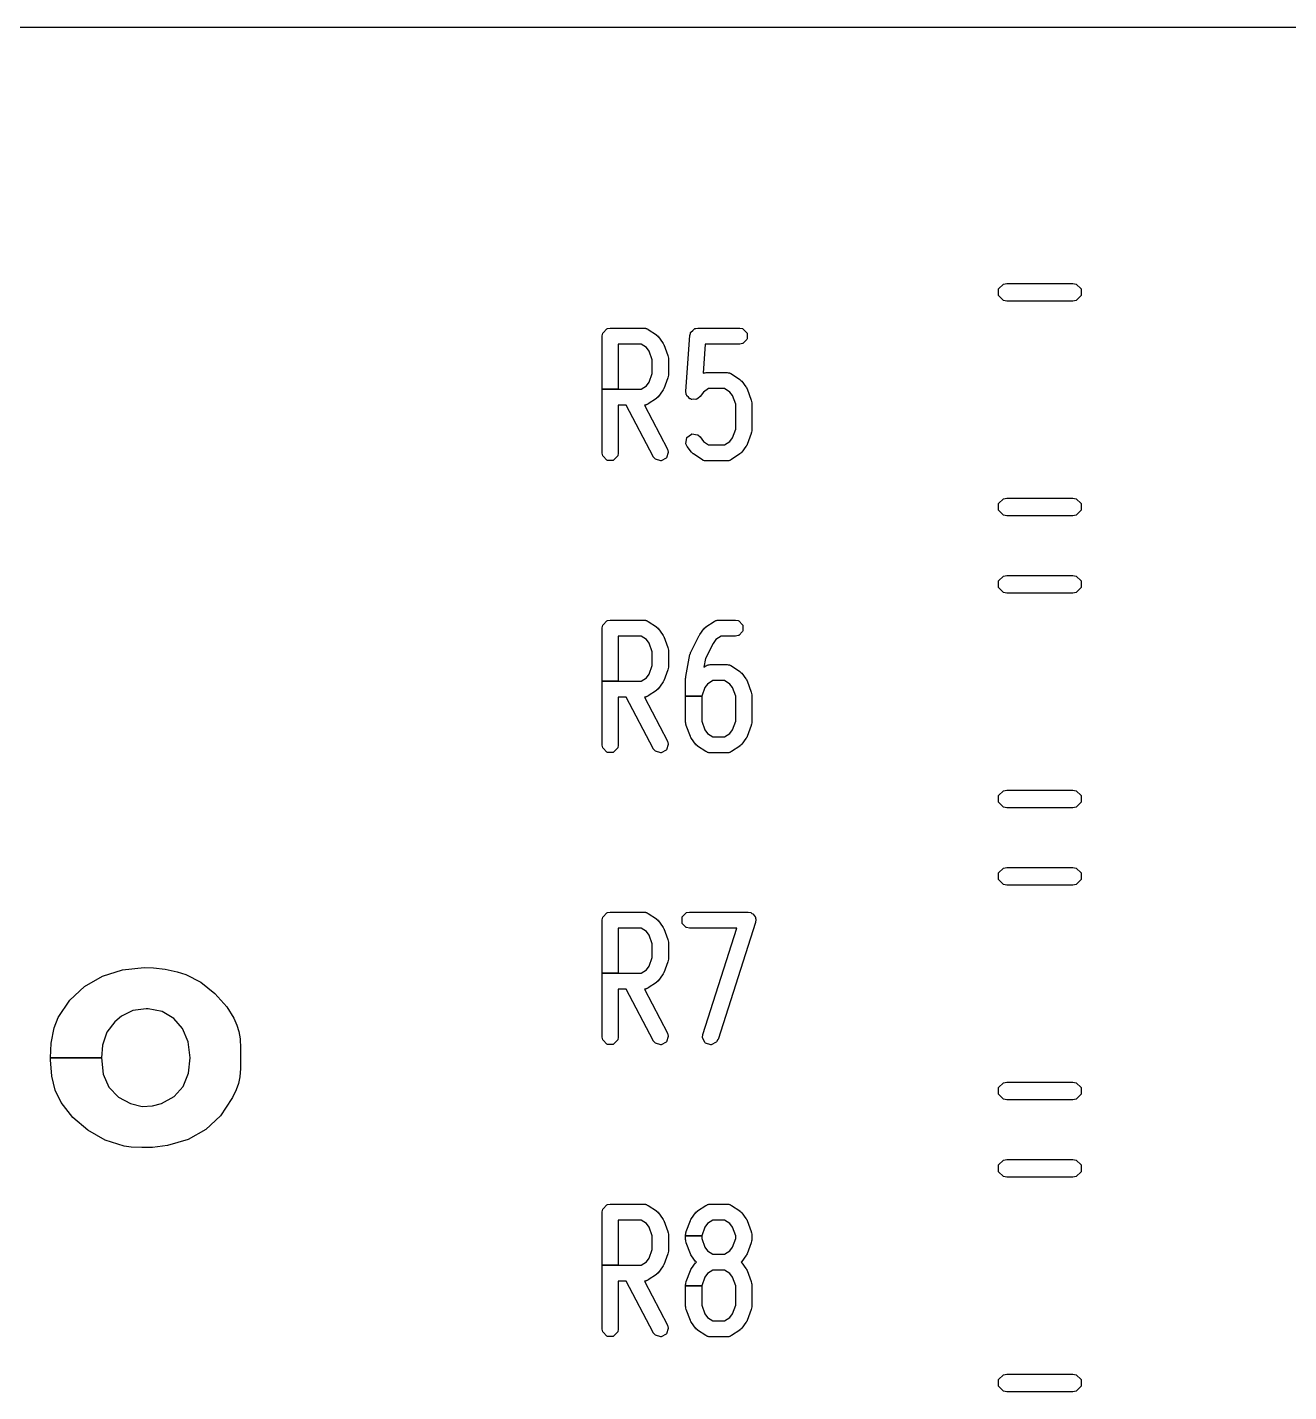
# Model space of a CAD drawing. Header units: millimetres. Extents: x 0 to 98, y 0 to 67.8.
# Drawn here: x 62.31 to 70.96, y 58.45 to 67.8 of the extents above; entities that cross this region are included whole.
import ezdxf

# ---------------------------------------------------------------- set-up
doc = ezdxf.new("R2010")
doc.units = ezdxf.units.MM
doc.layers.add('Edge.Cuts', color=254, linetype='CONTINUOUS', true_color=0xd0d2cd)

msp = doc.modelspace()

# ---------------------------------------------------------------- linework, layer by layer
at = {"layer": 'Edge.Cuts', "linetype": 'CONTINUOUS'}
for p, q in [((0, 67.8), (98, 67.8)), ((68.967503, 66.007961), (68.999975, 66.040433)), ((68.967503, 65.962039), (68.967503, 66.007961)), ((68.999975, 66.040433), (69.022936, 66.045)), ((69.022936, 66.045), (69.477064, 66.045)), ((69.477064, 66.045), (69.500025, 66.040433)), ((69.500025, 66.040433), (69.532497, 66.007961)), ((69.532497, 66.007961), (69.532497, 65.962039)), ((68.999975, 65.929567), (68.967503, 65.962039)), ((69.022936, 65.925), (68.999975, 65.929567)), ((69.477064, 65.925), (69.022936, 65.925)), ((69.500025, 65.929567), (69.477064, 65.925)), ((69.532497, 65.962039), (69.500025, 65.929567)), ((66.252239, 65.68608), (66.256045, 65.705214)), ((66.256045, 65.705214), (66.257413, 65.707775)), ((66.257413, 65.707775), (66.284473, 65.734835)), ((66.284473, 65.734835), (66.287034, 65.736203)), ((66.287034, 65.736203), (66.306168, 65.740009)), ((66.306168, 65.740009), (66.307143, 65.740105)), ((66.307143, 65.740105), (66.535714, 65.740105)), ((66.535714, 65.740105), (66.536689, 65.740009)), ((66.536689, 65.740009), (66.54296, 65.738763)), ((66.54296, 65.738763), (66.544438, 65.739057)), ((66.544438, 65.739057), (66.547325, 65.738776)), ((66.547325, 65.738776), (66.551447, 65.737075)), ((66.551447, 65.737075), (66.555824, 65.736203)), ((66.555824, 65.736203), (66.558384, 65.734835)), ((66.558384, 65.734835), (66.55945, 65.733769)), ((66.55945, 65.733769), (66.565358, 65.731329)), ((66.565358, 65.731329), (66.566222, 65.730868)), ((66.566222, 65.730868), (66.623365, 65.692773)), ((66.852466, 65.690184), (66.855949, 65.702711)), ((66.855949, 65.704239), (66.85724, 65.707362)), ((66.855949, 65.702711), (66.855949, 65.704239)), ((66.85724, 65.707362), (66.857692, 65.708981)), ((66.857692, 65.708981), (66.859248, 65.71143)), ((66.859248, 65.71143), (66.872297, 65.72266)), ((66.872297, 65.72266), (66.884474, 65.734835)), ((66.884474, 65.734835), (66.887032, 65.736203)), ((66.887032, 65.736203), (66.888674, 65.736531)), ((66.888674, 65.736531), (66.891891, 65.737587)), ((66.891891, 65.737587), (66.893416, 65.737473)), ((66.893416, 65.737473), (66.906168, 65.740009)), ((66.906168, 65.740009), (66.907143, 65.740105)), ((66.907143, 65.740105), (67.192857, 65.740105)), ((67.192857, 65.740105), (67.193832, 65.740009)), ((67.193832, 65.740009), (67.212966, 65.736203)), ((67.212966, 65.736203), (67.215527, 65.734835)), ((67.215527, 65.734835), (67.242587, 65.707775)), ((67.242587, 65.707775), (67.244051, 65.704239)), ((67.244051, 65.704239), (67.244051, 65.665971)), ((66.252143, 65.685105), (66.252239, 65.68608)), ((66.252143, 65.321058), (66.252143, 65.685105)), ((66.519062, 65.630105), (66.362143, 65.630105)), ((66.362143, 65.630105), (66.362143, 65.321058)), ((66.554509, 65.606474), (66.519062, 65.630105)), ((66.572698, 65.582223), (66.554509, 65.606474)), ((66.623365, 65.692773), (66.624124, 65.692152)), ((66.624124, 65.692152), (66.630004, 65.686284)), ((66.630004, 65.686284), (66.636195, 65.680733)), ((66.636195, 65.680733), (66.636857, 65.68001)), ((66.636857, 65.68001), (66.665428, 65.641915)), ((66.665428, 65.641915), (66.665937, 65.641077)), ((66.665937, 65.641077), (66.668896, 65.634906)), ((66.668896, 65.634906), (66.672493, 65.629106)), ((66.672493, 65.629106), (66.672926, 65.628227)), ((66.672926, 65.628227), (66.701498, 65.552037)), ((66.823725, 65.308267), (66.852297, 65.689219)), ((66.852297, 65.689219), (66.852466, 65.690184)), ((66.958172, 65.630105), (66.943233, 65.430938)), ((67.192857, 65.630105), (66.958172, 65.630105)), ((67.193832, 65.630201), (67.192857, 65.630105)), ((67.212966, 65.634007), (67.193832, 65.630201)), ((67.215527, 65.635375), (67.212966, 65.634007)), ((67.242587, 65.662435), (67.215527, 65.635375)), ((67.244051, 65.665971), (67.242587, 65.662435)), ((66.595, 65.522751), (66.572698, 65.582223)), ((66.595, 65.428414), (66.595, 65.522751)), ((66.701498, 65.552037), (66.70175, 65.551089)), ((66.70175, 65.551089), (66.703175, 65.542389)), ((66.703175, 65.542389), (66.704904, 65.5337)), ((66.704904, 65.5337), (66.705, 65.532724)), ((66.705, 65.532724), (66.705, 65.418439)), ((66.572698, 65.368942), (66.595, 65.428414)), ((66.704904, 65.417463), (66.703175, 65.408776)), ((66.705, 65.418439), (66.704904, 65.417463)), ((66.943233, 65.430938), (66.944175, 65.431441)), ((66.944175, 65.431441), (66.948554, 65.432314)), ((66.948554, 65.432314), (66.952676, 65.434014)), ((66.952676, 65.434014), (66.955562, 65.434295)), ((66.955562, 65.434295), (66.957038, 65.434001)), ((66.957038, 65.434001), (66.963311, 65.435247)), ((66.963311, 65.435247), (66.964286, 65.435343)), ((66.964286, 65.435343), (67.107143, 65.435343)), ((67.107143, 65.435343), (67.108118, 65.435247)), ((67.108118, 65.435247), (67.114389, 65.434001)), ((67.114389, 65.434001), (67.115867, 65.434295)), ((67.115867, 65.434295), (67.118754, 65.434014)), ((67.118754, 65.434014), (67.122876, 65.432313)), ((67.122876, 65.432313), (67.127253, 65.431441)), ((67.127253, 65.431441), (67.129813, 65.430073)), ((67.129813, 65.430073), (67.130879, 65.429007)), ((67.130879, 65.429007), (67.136787, 65.426567)), ((67.136787, 65.426567), (67.137651, 65.426106)), ((67.137651, 65.426106), (67.194794, 65.388011)), ((66.519061, 65.321058), (66.55451, 65.344692)), ((66.55451, 65.344692), (66.572698, 65.368942)), ((66.672493, 65.322056), (66.668892, 65.316252)), ((66.672926, 65.322936), (66.672493, 65.322056)), ((66.701498, 65.399126), (66.672926, 65.322936)), ((66.70175, 65.400074), (66.701498, 65.399126)), ((66.703175, 65.408776), (66.70175, 65.400074)), ((66.980938, 65.325343), (66.94549, 65.301713)), ((67.090491, 65.325343), (66.980938, 65.325343)), ((67.125937, 65.301713), (67.090491, 65.325343)), ((67.194794, 65.388011), (67.195553, 65.38739)), ((67.195553, 65.38739), (67.201433, 65.381522)), ((67.201433, 65.381522), (67.207624, 65.375971)), ((67.207624, 65.375971), (67.208286, 65.375248)), ((67.208286, 65.375248), (67.236857, 65.337153)), ((67.236857, 65.337153), (67.237365, 65.336315)), ((67.237365, 65.336315), (67.240318, 65.330156)), ((67.240318, 65.330156), (67.243923, 65.324344)), ((67.243923, 65.324344), (67.244356, 65.323465)), ((67.244356, 65.323465), (67.272927, 65.247274)), ((66.252143, 64.885105), (66.252143, 65.321058)), ((66.252143, 65.321058), (66.362143, 65.321058)), ((66.362143, 65.321058), (66.252143, 65.321058)), ((66.362143, 65.321058), (66.519061, 65.321058)), ((66.623365, 65.25839), (66.566222, 65.220295)), ((66.624124, 65.259011), (66.623365, 65.25839)), ((66.630013, 65.26489), (66.624124, 65.259011)), ((66.636194, 65.27043), (66.630013, 65.26489)), ((66.636857, 65.271153), (66.636194, 65.27043)), ((66.665428, 65.309248), (66.636857, 65.271153)), ((66.665937, 65.310087), (66.665428, 65.309248)), ((66.668892, 65.316252), (66.665937, 65.310087)), ((66.823748, 65.307287), (66.823725, 65.308267)), ((66.826112, 65.287922), (66.823748, 65.307287)), ((66.827285, 65.285267), (66.826112, 65.287922)), ((66.830006, 65.282105), (66.827285, 65.285267)), ((66.830597, 65.277972), (66.830006, 65.282105)), ((66.832547, 65.274679), (66.830597, 65.277972)), ((66.843398, 65.266541), (66.832547, 65.274679)), ((66.852246, 65.256258), (66.843398, 65.266541)), ((66.855662, 65.254533), (66.852246, 65.256258)), ((66.859823, 65.254222), (66.855662, 65.254533)), ((66.863161, 65.251718), (66.859823, 65.254222)), ((66.866868, 65.250768), (66.863161, 65.251718)), ((66.880293, 65.252687), (66.866868, 65.250768)), ((66.893822, 65.251671), (66.880293, 65.252687)), ((66.893823, 65.251671), (66.893822, 65.251671)), ((66.897458, 65.252867), (66.893823, 65.251671)), ((66.900621, 65.25559), (66.897458, 65.252867)), ((66.904751, 65.256179), (66.900621, 65.25559)), ((66.907383, 65.257406), (66.904751, 65.256179)), ((66.921909, 65.270429), (66.907383, 65.257406)), ((66.922571, 65.271152), (66.921909, 65.270429)), ((66.94549, 65.301713), (66.922571, 65.271152)), ((67.144123, 65.277463), (67.125937, 65.301713)), ((67.166428, 65.217987), (67.144123, 65.277463)), ((67.272927, 65.247274), (67.273179, 65.246326)), ((67.273179, 65.246326), (67.274606, 65.237614)), ((67.274606, 65.237614), (67.276332, 65.228938)), ((67.276332, 65.228938), (67.276428, 65.227962)), ((66.416756, 65.211058), (66.362143, 65.211058)), ((66.362143, 65.211058), (66.362143, 64.885105)), ((66.601303, 64.859539), (66.416756, 65.211058)), ((66.542959, 65.212402), (66.540541, 65.211921)), ((66.540541, 65.211921), (66.698697, 64.91067)), ((66.544436, 65.212106), (66.542959, 65.212402)), ((66.547326, 65.212388), (66.544436, 65.212106)), ((66.551445, 65.21409), (66.547326, 65.212388)), ((66.555823, 65.21496), (66.551445, 65.21409)), ((66.558385, 65.216329), (66.555823, 65.21496)), ((66.559449, 65.217395), (66.558385, 65.216329)), ((66.565357, 65.219833), (66.559449, 65.217395)), ((66.566222, 65.220295), (66.565357, 65.219833)), ((67.166428, 65.047461), (67.166428, 65.217987)), ((67.276428, 65.227962), (67.276428, 65.037486)), ((67.144125, 64.987988), (67.166428, 65.047461)), ((66.825185, 64.949594), (66.830597, 64.987478)), ((66.825627, 64.946725), (66.825185, 64.949594)), ((66.830597, 64.987478), (66.832547, 64.990771)), ((66.832547, 64.990771), (66.863162, 65.013732)), ((66.863162, 65.013732), (66.866869, 65.014682)), ((66.866869, 65.014682), (66.904753, 65.00927)), ((66.904753, 65.00927), (66.907384, 65.008043)), ((66.907384, 65.008043), (66.921909, 64.995019)), ((66.921909, 64.995019), (66.922571, 64.994296)), ((66.922571, 64.994296), (66.945489, 64.963739)), ((66.945489, 64.963739), (66.980939, 64.940105)), ((67.09049, 64.940105), (67.125937, 64.963739)), ((67.125937, 64.963739), (67.144125, 64.987988)), ((67.272927, 65.018174), (67.244356, 64.941984)), ((67.273179, 65.019122), (67.272927, 65.018174)), ((67.274606, 65.027836), (67.273179, 65.019122)), ((67.276332, 65.03651), (67.274606, 65.027836)), ((67.276428, 65.037486), (67.276332, 65.03651)), ((66.252239, 64.88413), (66.252143, 64.885105)), ((66.256045, 64.864996), (66.252239, 64.88413)), ((66.257413, 64.862435), (66.256045, 64.864996)), ((66.284473, 64.835375), (66.257413, 64.862435)), ((66.356873, 64.862435), (66.329813, 64.835375)), ((66.358241, 64.864996), (66.356873, 64.862435)), ((66.362047, 64.88413), (66.358241, 64.864996)), ((66.362143, 64.885105), (66.362047, 64.88413)), ((66.601842, 64.85872), (66.601303, 64.859539)), ((66.614106, 64.843548), (66.601842, 64.85872)), ((66.704568, 64.888149), (66.693188, 64.851612)), ((66.698697, 64.91067), (66.699065, 64.909762)), ((66.699065, 64.909762), (66.704589, 64.891052)), ((66.704589, 64.891052), (66.704568, 64.888149)), ((66.834063, 64.929134), (66.825627, 64.946725)), ((66.834571, 64.928296), (66.834063, 64.929134)), ((66.863143, 64.8902), (66.834571, 64.928296)), ((66.863805, 64.889477), (66.863143, 64.8902)), ((66.869998, 64.883925), (66.863805, 64.889477)), ((66.875876, 64.878058), (66.869998, 64.883925)), ((66.876635, 64.877437), (66.875876, 64.878058)), ((66.933778, 64.839342), (66.876635, 64.877437)), ((66.980939, 64.940105), (67.09049, 64.940105)), ((67.194794, 64.877437), (67.137651, 64.839342)), ((67.195553, 64.878058), (67.194794, 64.877437)), ((67.20143, 64.883926), (67.195553, 64.878058)), ((67.207625, 64.889478), (67.20143, 64.883926)), ((67.208287, 64.890201), (67.207625, 64.889478)), ((67.236857, 64.928296), (67.208287, 64.890201)), ((67.237366, 64.929134), (67.236857, 64.928296)), ((67.240322, 64.9353), (67.237366, 64.929134)), ((67.243923, 64.941104), (67.240322, 64.9353)), ((67.244356, 64.941984), (67.243923, 64.941104)), ((66.288009, 64.833911), (66.284473, 64.835375)), ((66.326277, 64.833911), (66.288009, 64.833911)), ((66.329813, 64.835375), (66.326277, 64.833911)), ((66.616507, 64.841917), (66.614106, 64.843548)), ((66.653044, 64.830537), (66.616507, 64.841917)), ((66.656855, 64.830884), (66.653044, 64.830537)), ((66.690738, 64.848672), (66.656855, 64.830884)), ((66.693188, 64.851612), (66.690738, 64.848672)), ((66.934643, 64.83888), (66.933778, 64.839342)), ((66.940549, 64.836442), (66.934643, 64.83888)), ((66.941616, 64.835375), (66.940549, 64.836442)), ((66.944176, 64.834007), (66.941616, 64.835375)), ((66.948551, 64.833137), (66.944176, 64.834007)), ((66.952675, 64.831434), (66.948551, 64.833137)), ((66.955564, 64.831153), (66.952675, 64.831434)), ((66.957039, 64.831449), (66.955564, 64.831153)), ((66.96331, 64.830201), (66.957039, 64.831449)), ((66.964286, 64.830105), (66.96331, 64.830201)), ((67.107143, 64.830105), (66.964286, 64.830105)), ((67.108119, 64.830201), (67.107143, 64.830105)), ((67.114388, 64.831449), (67.108119, 64.830201)), ((67.115865, 64.831153), (67.114388, 64.831449)), ((67.118755, 64.831435), (67.115865, 64.831153)), ((67.122874, 64.833137), (67.118755, 64.831435)), ((67.127252, 64.834007), (67.122874, 64.833137)), ((67.129814, 64.835376), (67.127252, 64.834007)), ((67.130878, 64.836442), (67.129814, 64.835376)), ((67.136786, 64.83888), (67.130878, 64.836442)), ((67.137651, 64.839342), (67.136786, 64.83888)), ((68.999975, 64.570433), (69.022936, 64.575)), ((69.022936, 64.575), (69.477064, 64.575)), ((69.477064, 64.575), (69.500025, 64.570433)), ((68.967503, 64.537961), (68.999975, 64.570433)), ((68.967503, 64.492039), (68.967503, 64.537961)), ((68.999975, 64.459567), (68.967503, 64.492039)), ((69.500025, 64.570433), (69.532497, 64.537961)), ((69.532497, 64.492039), (69.500025, 64.459567)), ((69.532497, 64.537961), (69.532497, 64.492039)), ((69.022936, 64.455), (68.999975, 64.459567)), ((69.477064, 64.455), (69.022936, 64.455)), ((69.500025, 64.459567), (69.477064, 64.455)), ((68.967503, 64.007961), (68.999975, 64.040433)), ((68.999975, 64.040433), (69.022936, 64.045)), ((69.022936, 64.045), (69.477064, 64.045)), ((69.477064, 64.045), (69.500025, 64.040433)), ((69.500025, 64.040433), (69.532497, 64.007961)), ((68.967503, 63.962039), (68.967503, 64.007961)), ((68.999975, 63.929567), (68.967503, 63.962039)), ((69.022936, 63.925), (68.999975, 63.929567)), ((69.477064, 63.925), (69.022936, 63.925)), ((69.500025, 63.929567), (69.477064, 63.925)), ((69.532497, 63.962039), (69.500025, 63.929567)), ((69.532497, 64.007961), (69.532497, 63.962039)), ((66.257413, 63.707775), (66.284473, 63.734835)), ((66.284473, 63.734835), (66.287034, 63.736203)), ((66.287034, 63.736203), (66.306168, 63.740009)), ((66.306168, 63.740009), (66.307143, 63.740105)), ((66.307143, 63.740105), (66.535714, 63.740105)), ((66.535714, 63.740105), (66.536689, 63.740009)), ((66.536689, 63.740009), (66.54296, 63.738763)), ((66.54296, 63.738763), (66.544438, 63.739057)), ((66.544438, 63.739057), (66.547325, 63.738776)), ((66.547325, 63.738776), (66.551447, 63.737075)), ((66.551447, 63.737075), (66.555824, 63.736203)), ((66.555824, 63.736203), (66.558384, 63.734835)), ((66.558384, 63.734835), (66.55945, 63.733769)), ((66.55945, 63.733769), (66.565358, 63.731329)), ((67.020356, 63.731329), (67.026263, 63.733769)), ((67.026263, 63.733769), (67.027331, 63.734836)), ((67.027331, 63.734836), (67.029889, 63.736203)), ((67.029889, 63.736203), (67.034268, 63.737076)), ((67.034268, 63.737076), (67.03839, 63.738776)), ((67.03839, 63.738776), (67.041276, 63.739057)), ((67.041276, 63.739057), (67.042752, 63.738763)), ((67.042752, 63.738763), (67.049025, 63.740009)), ((67.049025, 63.740009), (67.05, 63.740105)), ((67.05, 63.740105), (67.164286, 63.740105)), ((67.164286, 63.740105), (67.165261, 63.740009)), ((67.165261, 63.740009), (67.184395, 63.736203)), ((67.184395, 63.736203), (67.186956, 63.734835)), ((67.186956, 63.734835), (67.214016, 63.707775)), ((66.252143, 63.685105), (66.252239, 63.68608)), ((66.252143, 63.321058), (66.252143, 63.685105)), ((66.252239, 63.68608), (66.256045, 63.705214)), ((66.256045, 63.705214), (66.257413, 63.707775)), ((66.565358, 63.731329), (66.566222, 63.730868)), ((66.566222, 63.730868), (66.623365, 63.692773)), ((66.623365, 63.692773), (66.624124, 63.692152)), ((66.624124, 63.692152), (66.630004, 63.686284)), ((66.630004, 63.686284), (66.636195, 63.680733)), ((66.636195, 63.680733), (66.636857, 63.68001)), ((66.636857, 63.68001), (66.665428, 63.641915)), ((66.665428, 63.641915), (66.665937, 63.641077)), ((66.665937, 63.641077), (66.668896, 63.634906)), ((66.918055, 63.637487), (66.919778, 63.641077)), ((66.919778, 63.641077), (66.920286, 63.641915)), ((66.920286, 63.641915), (66.948857, 63.68001)), ((66.948857, 63.68001), (66.949519, 63.680732)), ((66.949519, 63.680732), (66.955702, 63.686278)), ((66.955702, 63.686278), (66.96159, 63.692152)), ((66.96159, 63.692152), (66.962349, 63.692773)), ((66.962349, 63.692773), (67.019492, 63.730868)), ((67.019492, 63.730868), (67.020356, 63.731329)), ((67.214016, 63.662435), (67.186956, 63.635375)), ((67.214016, 63.707775), (67.21548, 63.704239)), ((67.21548, 63.665971), (67.214016, 63.662435)), ((67.21548, 63.704239), (67.21548, 63.665971)), ((66.519062, 63.630105), (66.362143, 63.630105)), ((66.362143, 63.630105), (66.362143, 63.321058)), ((66.554509, 63.606474), (66.519062, 63.630105)), ((66.572698, 63.582223), (66.554509, 63.606474)), ((66.595, 63.522751), (66.572698, 63.582223)), ((66.668896, 63.634906), (66.672493, 63.629106)), ((66.672493, 63.629106), (66.672926, 63.628227)), ((66.672926, 63.628227), (66.701498, 63.552037)), ((66.701498, 63.552037), (66.70175, 63.551089)), ((66.70175, 63.551089), (66.703175, 63.542389)), ((66.85795, 63.519226), (66.915093, 63.633512)), ((66.915093, 63.633512), (66.915615, 63.634341)), ((66.915615, 63.634341), (66.918055, 63.637487)), ((67.01126, 63.579884), (66.95978, 63.476924)), ((67.031203, 63.606474), (67.01126, 63.579884)), ((67.066652, 63.630105), (67.031203, 63.606474)), ((67.164286, 63.630105), (67.066652, 63.630105)), ((67.165261, 63.630201), (67.164286, 63.630105)), ((67.184395, 63.634007), (67.165261, 63.630201)), ((67.186956, 63.635375), (67.184395, 63.634007)), ((66.595, 63.428414), (66.595, 63.522751)), ((66.703175, 63.542389), (66.704904, 63.5337)), ((66.704904, 63.5337), (66.705, 63.532724)), ((66.705, 63.532724), (66.705, 63.418439)), ((66.824513, 63.352384), (66.853086, 63.504765)), ((66.853086, 63.504765), (66.85336, 63.505706)), ((66.85336, 63.505706), (66.855839, 63.511886)), ((66.855839, 63.511886), (66.8576, 63.518311)), ((66.8576, 63.518311), (66.85795, 63.519226)), ((66.95978, 63.476924), (66.948524, 63.416891)), ((66.55451, 63.344692), (66.572698, 63.368942)), ((66.572698, 63.368942), (66.595, 63.428414)), ((66.701498, 63.399126), (66.672926, 63.322936)), ((66.70175, 63.400074), (66.701498, 63.399126)), ((66.703175, 63.408776), (66.70175, 63.400074)), ((66.704904, 63.417463), (66.703175, 63.408776)), ((66.705, 63.418439), (66.704904, 63.417463)), ((66.948524, 63.416891), (66.962349, 63.426106)), ((66.962349, 63.426106), (66.963213, 63.426567)), ((66.963213, 63.426567), (66.96912, 63.429007)), ((66.96912, 63.429007), (66.970188, 63.430074)), ((66.970188, 63.430074), (66.972746, 63.431441)), ((66.972746, 63.431441), (66.977125, 63.432314)), ((66.977125, 63.432314), (66.981247, 63.434014)), ((66.981247, 63.434014), (66.984133, 63.434295)), ((66.984133, 63.434295), (66.985609, 63.434001)), ((66.985609, 63.434001), (66.991882, 63.435247)), ((66.991882, 63.435247), (66.992857, 63.435343)), ((66.992857, 63.435343), (67.107143, 63.435343)), ((67.107143, 63.435343), (67.108118, 63.435247)), ((67.108118, 63.435247), (67.114389, 63.434001)), ((67.114389, 63.434001), (67.115867, 63.434295)), ((67.115867, 63.434295), (67.118754, 63.434014)), ((67.118754, 63.434014), (67.122876, 63.432313)), ((67.122876, 63.432313), (67.127253, 63.431441)), ((67.127253, 63.431441), (67.129813, 63.430073)), ((67.129813, 63.430073), (67.130879, 63.429007)), ((67.130879, 63.429007), (67.136787, 63.426567)), ((67.136787, 63.426567), (67.137651, 63.426106)), ((67.137651, 63.426106), (67.194794, 63.388011)), ((67.194794, 63.388011), (67.195553, 63.38739)), ((67.195553, 63.38739), (67.201433, 63.381522)), ((67.201433, 63.381522), (67.207624, 63.375971)), ((67.207624, 63.375971), (67.208286, 63.375248)), ((67.208286, 63.375248), (67.236857, 63.337153)), ((66.252143, 62.885105), (66.252143, 63.321058)), ((66.252143, 63.321058), (66.362143, 63.321058)), ((66.362143, 63.321058), (66.252143, 63.321058)), ((66.362143, 63.321058), (66.519061, 63.321058)), ((66.519061, 63.321058), (66.55451, 63.344692)), ((66.636194, 63.27043), (66.630013, 63.26489)), ((66.636857, 63.271153), (66.636194, 63.27043)), ((66.665428, 63.309248), (66.636857, 63.271153)), ((66.665937, 63.310087), (66.665428, 63.309248)), ((66.668892, 63.316252), (66.665937, 63.310087)), ((66.672493, 63.322056), (66.668892, 63.316252)), ((66.672926, 63.322936), (66.672493, 63.322056)), ((66.823571, 63.342248), (66.823667, 63.343223)), ((66.823571, 63.217989), (66.823571, 63.342248)), ((66.823667, 63.343223), (66.824472, 63.347274)), ((66.824427, 63.351408), (66.824513, 63.352384)), ((66.824472, 63.347274), (66.824427, 63.351408)), ((66.955873, 63.277461), (66.933571, 63.217989)), ((66.97406, 63.301712), (66.955873, 63.277461)), ((67.009509, 63.325343), (66.97406, 63.301712)), ((67.090491, 63.325343), (67.009509, 63.325343)), ((67.125937, 63.301713), (67.090491, 63.325343)), ((67.144123, 63.277463), (67.125937, 63.301713)), ((67.166428, 63.217987), (67.144123, 63.277463)), ((67.236857, 63.337153), (67.237365, 63.336315)), ((67.237365, 63.336315), (67.240318, 63.330156)), ((67.240318, 63.330156), (67.243923, 63.324344)), ((67.243923, 63.324344), (67.244356, 63.323465)), ((67.244356, 63.323465), (67.272927, 63.247274)), ((66.416756, 63.211058), (66.362143, 63.211058)), ((66.362143, 63.211058), (66.362143, 62.885105)), ((66.601303, 62.859539), (66.416756, 63.211058)), ((66.542959, 63.212402), (66.540541, 63.211921)), ((66.540541, 63.211921), (66.698697, 62.91067)), ((66.544436, 63.212106), (66.542959, 63.212402)), ((66.547326, 63.212388), (66.544436, 63.212106)), ((66.551445, 63.21409), (66.547326, 63.212388)), ((66.555823, 63.21496), (66.551445, 63.21409)), ((66.558385, 63.216329), (66.555823, 63.21496)), ((66.559449, 63.217395), (66.558385, 63.216329)), ((66.565357, 63.219833), (66.559449, 63.217395)), ((66.566222, 63.220295), (66.565357, 63.219833)), ((66.623365, 63.25839), (66.566222, 63.220295)), ((66.624124, 63.259011), (66.623365, 63.25839)), ((66.630013, 63.26489), (66.624124, 63.259011)), ((66.823571, 63.037486), (66.823571, 63.217989)), ((66.823571, 63.217989), (66.933571, 63.217989)), ((66.933571, 63.217989), (66.823571, 63.217989)), ((66.933571, 63.217989), (66.933571, 63.047462)), ((67.166428, 63.047461), (67.166428, 63.217987)), ((67.272927, 63.247274), (67.273179, 63.246326)), ((67.273179, 63.246326), (67.274606, 63.237614)), ((67.274606, 63.237614), (67.276332, 63.228938)), ((67.276332, 63.228938), (67.276428, 63.227962)), ((67.276428, 63.227962), (67.276428, 63.037486)), ((66.823667, 63.036511), (66.823571, 63.037486)), ((66.825392, 63.027835), (66.823667, 63.036511)), ((66.826821, 63.01912), (66.825392, 63.027835)), ((66.827073, 63.018173), (66.826821, 63.01912)), ((66.855645, 62.941984), (66.827073, 63.018173)), ((66.933571, 63.047462), (66.955873, 62.98799)), ((66.955873, 62.98799), (66.97406, 62.963739)), ((67.125937, 62.963739), (67.144125, 62.987988)), ((67.144125, 62.987988), (67.166428, 63.047461)), ((67.272927, 63.018174), (67.244356, 62.941984)), ((67.273179, 63.019122), (67.272927, 63.018174)), ((67.274606, 63.027836), (67.273179, 63.019122)), ((67.276332, 63.03651), (67.274606, 63.027836)), ((67.276428, 63.037486), (67.276332, 63.03651)), ((66.698697, 62.91067), (66.699065, 62.909762)), ((66.699065, 62.909762), (66.704589, 62.891052)), ((66.856078, 62.941105), (66.855645, 62.941984)), ((66.859677, 62.935301), (66.856078, 62.941105)), ((66.862634, 62.929135), (66.859677, 62.935301)), ((66.863142, 62.928297), (66.862634, 62.929135)), ((66.891713, 62.890201), (66.863142, 62.928297)), ((66.97406, 62.963739), (67.00951, 62.940105)), ((67.00951, 62.940105), (67.09049, 62.940105)), ((67.09049, 62.940105), (67.125937, 62.963739)), ((67.236857, 62.928296), (67.208287, 62.890201)), ((67.237366, 62.929134), (67.236857, 62.928296)), ((67.240322, 62.9353), (67.237366, 62.929134)), ((67.243923, 62.941104), (67.240322, 62.9353)), ((67.244356, 62.941984), (67.243923, 62.941104)), ((66.252239, 62.88413), (66.252143, 62.885105)), ((66.256045, 62.864996), (66.252239, 62.88413)), ((66.257413, 62.862435), (66.256045, 62.864996)), ((66.284473, 62.835375), (66.257413, 62.862435)), ((66.288009, 62.833911), (66.284473, 62.835375)), ((66.326277, 62.833911), (66.288009, 62.833911)), ((66.329813, 62.835375), (66.326277, 62.833911)), ((66.356873, 62.862435), (66.329813, 62.835375)), ((66.358241, 62.864996), (66.356873, 62.862435)), ((66.362047, 62.88413), (66.358241, 62.864996)), ((66.362143, 62.885105), (66.362047, 62.88413)), ((66.601842, 62.85872), (66.601303, 62.859539)), ((66.614106, 62.843548), (66.601842, 62.85872)), ((66.616507, 62.841917), (66.614106, 62.843548)), ((66.653044, 62.830537), (66.616507, 62.841917)), ((66.656855, 62.830884), (66.653044, 62.830537)), ((66.690738, 62.848672), (66.656855, 62.830884)), ((66.693188, 62.851612), (66.690738, 62.848672)), ((66.704568, 62.888149), (66.693188, 62.851612)), ((66.704589, 62.891052), (66.704568, 62.888149)), ((66.892375, 62.889478), (66.891713, 62.890201)), ((66.898568, 62.883926), (66.892375, 62.889478)), ((66.904447, 62.878058), (66.898568, 62.883926)), ((66.905206, 62.877437), (66.904447, 62.878058)), ((66.962349, 62.839342), (66.905206, 62.877437)), ((66.963214, 62.83888), (66.962349, 62.839342)), ((66.96912, 62.836442), (66.963214, 62.83888)), ((66.970187, 62.835375), (66.96912, 62.836442)), ((66.972747, 62.834007), (66.970187, 62.835375)), ((66.977122, 62.833137), (66.972747, 62.834007)), ((66.981246, 62.831434), (66.977122, 62.833137)), ((66.984135, 62.831153), (66.981246, 62.831434)), ((66.98561, 62.831449), (66.984135, 62.831153)), ((66.991881, 62.830201), (66.98561, 62.831449)), ((66.992857, 62.830105), (66.991881, 62.830201)), ((67.107143, 62.830105), (66.992857, 62.830105)), ((67.108119, 62.830201), (67.107143, 62.830105)), ((67.114388, 62.831449), (67.108119, 62.830201)), ((67.115865, 62.831153), (67.114388, 62.831449)), ((67.118755, 62.831435), (67.115865, 62.831153)), ((67.122874, 62.833137), (67.118755, 62.831435)), ((67.127252, 62.834007), (67.122874, 62.833137)), ((67.129814, 62.835376), (67.127252, 62.834007)), ((67.130878, 62.836442), (67.129814, 62.835376)), ((67.136786, 62.83888), (67.130878, 62.836442)), ((67.137651, 62.839342), (67.136786, 62.83888)), ((67.194794, 62.877437), (67.137651, 62.839342)), ((67.195553, 62.878058), (67.194794, 62.877437)), ((67.20143, 62.883926), (67.195553, 62.878058)), ((67.207625, 62.889478), (67.20143, 62.883926)), ((67.208287, 62.890201), (67.207625, 62.889478)), ((68.967503, 62.537961), (68.999975, 62.570433)), ((68.967503, 62.492039), (68.967503, 62.537961)), ((68.999975, 62.570433), (69.022936, 62.575)), ((69.022936, 62.575), (69.477064, 62.575)), ((69.477064, 62.575), (69.500025, 62.570433)), ((69.500025, 62.570433), (69.532497, 62.537961)), ((69.532497, 62.537961), (69.532497, 62.492039)), ((68.999975, 62.459567), (68.967503, 62.492039)), ((69.022936, 62.455), (68.999975, 62.459567)), ((69.477064, 62.455), (69.022936, 62.455)), ((69.500025, 62.459567), (69.477064, 62.455)), ((69.532497, 62.492039), (69.500025, 62.459567)), ((68.967503, 62.007961), (68.999975, 62.040433)), ((68.967503, 61.962039), (68.967503, 62.007961)), ((68.999975, 61.929567), (68.967503, 61.962039)), ((68.999975, 62.040433), (69.022936, 62.045)), ((69.022936, 62.045), (69.477064, 62.045)), ((69.477064, 62.045), (69.500025, 62.040433)), ((69.500025, 62.040433), (69.532497, 62.007961)), ((69.532497, 61.962039), (69.500025, 61.929567)), ((69.532497, 62.007961), (69.532497, 61.962039)), ((69.022936, 61.925), (68.999975, 61.929567)), ((69.477064, 61.925), (69.022936, 61.925)), ((69.500025, 61.929567), (69.477064, 61.925)), ((66.252143, 61.685105), (66.252239, 61.68608)), ((66.252143, 61.321058), (66.252143, 61.685105)), ((66.252239, 61.68608), (66.256045, 61.705214)), ((66.256045, 61.705214), (66.257413, 61.707775)), ((66.257413, 61.707775), (66.284473, 61.734835)), ((66.284473, 61.734835), (66.287034, 61.736203)), ((66.287034, 61.736203), (66.306168, 61.740009)), ((66.306168, 61.740009), (66.307143, 61.740105)), ((66.307143, 61.740105), (66.535714, 61.740105)), ((66.535714, 61.740105), (66.536689, 61.740009)), ((66.536689, 61.740009), (66.54296, 61.738763)), ((66.54296, 61.738763), (66.544438, 61.739057)), ((66.544438, 61.739057), (66.547325, 61.738776)), ((66.547325, 61.738776), (66.551447, 61.737075)), ((66.551447, 61.737075), (66.555824, 61.736203)), ((66.555824, 61.736203), (66.558384, 61.734835)), ((66.558384, 61.734835), (66.55945, 61.733769)), ((66.55945, 61.733769), (66.565358, 61.731329)), ((66.565358, 61.731329), (66.566222, 61.730868)), ((66.566222, 61.730868), (66.623365, 61.692773)), ((66.623365, 61.692773), (66.624124, 61.692152)), ((66.624124, 61.692152), (66.630004, 61.686284)), ((66.630004, 61.686284), (66.636195, 61.680733)), ((66.636195, 61.680733), (66.636857, 61.68001)), ((66.636857, 61.68001), (66.665428, 61.641915)), ((66.798806, 61.704239), (66.80027, 61.707775)), ((66.798806, 61.665971), (66.798806, 61.704239)), ((66.80027, 61.707775), (66.82733, 61.734835)), ((66.82733, 61.734835), (66.829891, 61.736203)), ((66.829891, 61.736203), (66.849025, 61.740009)), ((66.849025, 61.740009), (66.85, 61.740105)), ((66.85, 61.740105), (67.25, 61.740105)), ((67.25, 61.740105), (67.250975, 61.740009)), ((67.250975, 61.740009), (67.270109, 61.736203)), ((67.270109, 61.736203), (67.27267, 61.734835)), ((67.27267, 61.734835), (67.277449, 61.730056)), ((67.277449, 61.730056), (67.283882, 61.727988)), ((67.283882, 61.727988), (67.2868, 61.725512)), ((67.2868, 61.725512), (67.291873, 61.715632)), ((67.291873, 61.715632), (67.29973, 61.707775)), ((67.29973, 61.707775), (67.301194, 61.704239)), ((67.301194, 61.704239), (67.301194, 61.697481)), ((67.301194, 61.697481), (67.304281, 61.691469)), ((67.3048, 61.688613), (67.302568, 61.669233)), ((67.304281, 61.691469), (67.3048, 61.688613)), ((66.519062, 61.630105), (66.362143, 61.630105)), ((66.362143, 61.630105), (66.362143, 61.321058)), ((66.554509, 61.606474), (66.519062, 61.630105)), ((66.572698, 61.582223), (66.554509, 61.606474)), ((66.665428, 61.641915), (66.665937, 61.641077)), ((66.665937, 61.641077), (66.668896, 61.634906)), ((66.668896, 61.634906), (66.672493, 61.629106)), ((66.672493, 61.629106), (66.672926, 61.628227)), ((66.672926, 61.628227), (66.701498, 61.552037)), ((66.80027, 61.662435), (66.798806, 61.665971)), ((66.82733, 61.635375), (66.80027, 61.662435)), ((66.829891, 61.634007), (66.82733, 61.635375)), ((66.849025, 61.630201), (66.829891, 61.634007)), ((66.85, 61.630105), (66.849025, 61.630201)), ((67.174551, 61.630105), (66.85, 61.630105)), ((66.940496, 60.901935), (67.174551, 61.630105)), ((67.302361, 61.668275), (67.045218, 60.868275)), ((67.302568, 61.669233), (67.302361, 61.668275)), ((66.595, 61.522751), (66.572698, 61.582223)), ((66.595, 61.428414), (66.595, 61.522751)), ((66.701498, 61.552037), (66.70175, 61.551089)), ((66.70175, 61.551089), (66.703175, 61.542389)), ((66.703175, 61.542389), (66.704904, 61.5337)), ((66.704904, 61.5337), (66.705, 61.532724)), ((66.705, 61.532724), (66.705, 61.418439)), ((66.572698, 61.368942), (66.595, 61.428414)), ((66.701498, 61.399126), (66.672926, 61.322936)), ((66.70175, 61.400074), (66.701498, 61.399126)), ((66.703175, 61.408776), (66.70175, 61.400074)), ((66.704904, 61.417463), (66.703175, 61.408776)), ((66.705, 61.418439), (66.704904, 61.417463)), ((62.82729, 61.30113), (62.964548, 61.344885)), ((62.964548, 61.344885), (63.114525, 61.360505)), ((63.114525, 61.360505), (63.177498, 61.358471)), ((63.177498, 61.358471), (63.257089, 61.348539)), ((63.257089, 61.348539), (63.339517, 61.331438)), ((63.339517, 61.331438), (63.400175, 61.313177)), ((63.400175, 61.313177), (63.501469, 61.260211)), ((66.252143, 60.885105), (66.252143, 61.321058)), ((66.252143, 61.321058), (66.362143, 61.321058)), ((66.362143, 61.321058), (66.252143, 61.321058)), ((66.362143, 61.321058), (66.519061, 61.321058)), ((66.519061, 61.321058), (66.55451, 61.344692)), ((66.55451, 61.344692), (66.572698, 61.368942)), ((66.665428, 61.309248), (66.636857, 61.271153)), ((66.665937, 61.310087), (66.665428, 61.309248)), ((66.668892, 61.316252), (66.665937, 61.310087)), ((66.672493, 61.322056), (66.668892, 61.316252)), ((66.672926, 61.322936), (66.672493, 61.322056)), ((62.604358, 61.13622), (62.706108, 61.230992)), ((62.706108, 61.230992), (62.82729, 61.30113)), ((63.501469, 61.260211), (63.597927, 61.183107)), ((66.416756, 61.211058), (66.362143, 61.211058)), ((66.362143, 61.211058), (66.362143, 60.885105)), ((66.601303, 60.859539), (66.416756, 61.211058)), ((66.542959, 61.212402), (66.540541, 61.211921)), ((66.540541, 61.211921), (66.698697, 60.91067)), ((66.544436, 61.212106), (66.542959, 61.212402)), ((66.547326, 61.212388), (66.544436, 61.212106)), ((66.551445, 61.21409), (66.547326, 61.212388)), ((66.555823, 61.21496), (66.551445, 61.21409)), ((66.558385, 61.216329), (66.555823, 61.21496)), ((66.559449, 61.217395), (66.558385, 61.216329)), ((66.565357, 61.219833), (66.559449, 61.217395)), ((66.566222, 61.220295), (66.565357, 61.219833)), ((66.623365, 61.25839), (66.566222, 61.220295)), ((66.624124, 61.259011), (66.623365, 61.25839)), ((66.630013, 61.26489), (66.624124, 61.259011)), ((66.636194, 61.27043), (66.630013, 61.26489)), ((66.636857, 61.271153), (66.636194, 61.27043)), ((62.525398, 61.018564), (62.604358, 61.13622)), ((63.597927, 61.183107), (63.679626, 61.090959)), ((62.957605, 61.026746), (62.913056, 60.989327)), ((63.035826, 61.065439), (62.957605, 61.026746)), ((63.127068, 61.077399), (63.035826, 61.065439)), ((63.140953, 61.077127), (63.127068, 61.077399)), ((63.237095, 61.058328), (63.140953, 61.077127)), ((63.316783, 61.012193), (63.237095, 61.058328)), ((63.679626, 61.090959), (63.727284, 61.013354)), ((62.477363, 60.842076), (62.497978, 60.947302)), ((62.497978, 60.947302), (62.525398, 61.018564)), ((62.913056, 60.989327), (62.857961, 60.917203)), ((63.377196, 60.941865), (63.316783, 61.012193)), ((63.415512, 60.850486), (63.377196, 60.941865)), ((63.727284, 61.013354), (63.749366, 60.964837)), ((63.749366, 60.964837), (63.763249, 60.92146)), ((62.471954, 60.741198), (62.477363, 60.842076)), ((62.857961, 60.917203), (62.827935, 60.828984)), ((63.428911, 60.741198), (63.415512, 60.850486)), ((63.763249, 60.92146), (63.770781, 60.87276)), ((63.770781, 60.87276), (63.773816, 60.808278)), ((66.252239, 60.88413), (66.252143, 60.885105)), ((66.256045, 60.864996), (66.252239, 60.88413)), ((66.257413, 60.862435), (66.256045, 60.864996)), ((66.284473, 60.835375), (66.257413, 60.862435)), ((66.356873, 60.862435), (66.329813, 60.835375)), ((66.358241, 60.864996), (66.356873, 60.862435)), ((66.362047, 60.88413), (66.358241, 60.864996)), ((66.362143, 60.885105), (66.362047, 60.88413)), ((66.601842, 60.85872), (66.601303, 60.859539)), ((66.614106, 60.843548), (66.601842, 60.85872)), ((66.616507, 60.841917), (66.614106, 60.843548)), ((66.653044, 60.830537), (66.616507, 60.841917)), ((66.690738, 60.848672), (66.656855, 60.830884)), ((66.693188, 60.851612), (66.690738, 60.848672)), ((66.704568, 60.888149), (66.693188, 60.851612)), ((66.698697, 60.91067), (66.699065, 60.909762)), ((66.699065, 60.909762), (66.704589, 60.891052)), ((66.704589, 60.891052), (66.704568, 60.888149)), ((66.938057, 60.881597), (66.940289, 60.900977)), ((66.938576, 60.878741), (66.938057, 60.881597)), ((66.956057, 60.844698), (66.938576, 60.878741)), ((66.940289, 60.900977), (66.940496, 60.901935)), ((66.958975, 60.842222), (66.956057, 60.844698)), ((66.995407, 60.830512), (66.958975, 60.842222)), ((67.033264, 60.848305), (66.999221, 60.830824)), ((67.03535, 60.850324), (67.033264, 60.848305)), ((67.044828, 60.867376), (67.03535, 60.850324)), ((67.045218, 60.868275), (67.044828, 60.867376)), ((62.827935, 60.828984), (62.820608, 60.741198)), ((63.774255, 60.747908), (63.773528, 60.668353)), ((63.773816, 60.808278), (63.774255, 60.747908)), ((66.288009, 60.833911), (66.284473, 60.835375)), ((66.326277, 60.833911), (66.288009, 60.833911)), ((66.329813, 60.835375), (66.326277, 60.833911)), ((66.656855, 60.830884), (66.653044, 60.830537)), ((66.999221, 60.830824), (66.995407, 60.830512)), ((62.471233, 60.727741), (62.471954, 60.741198)), ((62.480086, 60.61618), (62.471233, 60.727741)), ((62.471954, 60.741198), (62.820608, 60.741198)), ((62.820608, 60.741198), (62.471954, 60.741198)), ((62.820608, 60.741198), (62.833638, 60.63058)), ((63.417511, 60.637472), (63.428911, 60.741198)), ((63.773528, 60.668353), (63.769857, 60.611579)), ((62.504423, 60.519278), (62.480086, 60.61618)), ((62.833638, 60.63058), (62.872494, 60.541053)), ((63.380531, 60.545911), (63.417511, 60.637472)), ((63.761004, 60.566755), (63.744733, 60.523052)), ((63.769857, 60.611579), (63.761004, 60.566755)), ((68.967503, 60.537961), (68.999975, 60.570433)), ((68.999975, 60.570433), (69.022936, 60.575)), ((69.022936, 60.575), (69.477064, 60.575)), ((69.477064, 60.575), (69.500025, 60.570433)), ((69.500025, 60.570433), (69.532497, 60.537961)), ((62.545375, 60.435792), (62.504423, 60.519278)), ((62.872494, 60.541053), (62.93682, 60.47317)), ((62.93682, 60.47317), (63.02011, 60.42962)), ((63.233244, 60.429351), (63.318809, 60.476061)), ((63.318809, 60.476061), (63.380531, 60.545911)), ((63.71542, 60.462995), (63.637253, 60.345192)), ((63.718808, 60.469637), (63.71542, 60.462995)), ((63.744733, 60.523052), (63.718808, 60.469637)), ((68.967503, 60.492039), (68.967503, 60.537961)), ((68.999975, 60.459567), (68.967503, 60.492039)), ((69.532497, 60.492039), (69.500025, 60.459567)), ((69.532497, 60.537961), (69.532497, 60.492039)), ((62.624938, 60.332974), (62.545375, 60.435792)), ((63.02011, 60.42962), (63.099443, 60.409411)), ((63.099443, 60.409411), (63.171791, 60.412023)), ((63.171791, 60.412023), (63.233244, 60.429351)), ((69.022936, 60.455), (68.999975, 60.459567)), ((69.477064, 60.455), (69.022936, 60.455)), ((69.500025, 60.459567), (69.477064, 60.455)), ((62.72711, 60.245661), (62.624938, 60.332974)), ((63.637253, 60.345192), (63.536358, 60.251387)), ((62.846014, 60.17862), (62.72711, 60.245661)), ((63.414762, 60.182829), (63.274492, 60.140765)), ((63.536358, 60.251387), (63.414762, 60.182829)), ((62.975777, 60.136622), (62.846014, 60.17862)), ((63.025509, 60.130042), (62.975777, 60.136622)), ((63.098009, 60.126607), (63.025509, 60.130042)), ((63.171741, 60.128066), (63.098009, 60.126607)), ((63.274492, 60.140765), (63.171741, 60.128066)), ((68.967503, 60.007961), (68.999975, 60.040433)), ((68.967503, 59.962039), (68.967503, 60.007961)), ((68.999975, 60.040433), (69.022936, 60.045)), ((69.022936, 60.045), (69.477064, 60.045)), ((69.477064, 60.045), (69.500025, 60.040433)), ((69.500025, 60.040433), (69.532497, 60.007961)), ((69.532497, 60.007961), (69.532497, 59.962039)), ((68.999975, 59.929567), (68.967503, 59.962039)), ((69.022936, 59.925), (68.999975, 59.929567)), ((69.477064, 59.925), (69.022936, 59.925)), ((69.500025, 59.929567), (69.477064, 59.925)), ((69.532497, 59.962039), (69.500025, 59.929567)), ((66.257413, 59.707775), (66.284473, 59.734835)), ((66.284473, 59.734835), (66.287034, 59.736203)), ((66.287034, 59.736203), (66.306168, 59.740009)), ((66.306168, 59.740009), (66.307143, 59.740105)), ((66.307143, 59.740105), (66.535714, 59.740105)), ((66.535714, 59.740105), (66.536689, 59.740009)), ((66.536689, 59.740009), (66.54296, 59.738763)), ((66.54296, 59.738763), (66.544438, 59.739057)), ((66.544438, 59.739057), (66.547325, 59.738776)), ((66.547325, 59.738776), (66.551447, 59.737075)), ((66.551447, 59.737075), (66.555824, 59.736203)), ((66.555824, 59.736203), (66.558384, 59.734835)), ((66.558384, 59.734835), (66.55945, 59.733769)), ((66.55945, 59.733769), (66.565358, 59.731329)), ((66.565358, 59.731329), (66.566222, 59.730868)), ((66.566222, 59.730868), (66.623365, 59.692773)), ((66.905206, 59.692773), (66.962349, 59.730868)), ((66.962349, 59.730868), (66.963213, 59.731329)), ((66.963213, 59.731329), (66.96912, 59.733769)), ((66.96912, 59.733769), (66.970188, 59.734836)), ((66.970188, 59.734836), (66.972746, 59.736203)), ((66.972746, 59.736203), (66.977125, 59.737076)), ((66.977125, 59.737076), (66.981247, 59.738776)), ((66.981247, 59.738776), (66.984133, 59.739057)), ((66.984133, 59.739057), (66.985609, 59.738763)), ((66.985609, 59.738763), (66.991882, 59.740009)), ((66.991882, 59.740009), (66.992857, 59.740105)), ((66.992857, 59.740105), (67.107143, 59.740105)), ((67.107143, 59.740105), (67.108118, 59.740009)), ((67.108118, 59.740009), (67.114389, 59.738763)), ((67.114389, 59.738763), (67.115867, 59.739057)), ((67.115867, 59.739057), (67.118754, 59.738776)), ((67.118754, 59.738776), (67.122876, 59.737075)), ((67.122876, 59.737075), (67.127253, 59.736203)), ((67.127253, 59.736203), (67.129813, 59.734835)), ((67.129813, 59.734835), (67.130879, 59.733769)), ((67.130879, 59.733769), (67.136787, 59.731329)), ((67.136787, 59.731329), (67.137651, 59.730868)), ((67.137651, 59.730868), (67.194794, 59.692773)), ((66.252143, 59.685105), (66.252239, 59.68608)), ((66.252143, 59.321058), (66.252143, 59.685105)), ((66.252239, 59.68608), (66.256045, 59.705214)), ((66.256045, 59.705214), (66.257413, 59.707775)), ((66.519062, 59.630105), (66.362143, 59.630105)), ((66.362143, 59.630105), (66.362143, 59.321058)), ((66.554509, 59.606474), (66.519062, 59.630105)), ((66.623365, 59.692773), (66.624124, 59.692152)), ((66.624124, 59.692152), (66.630004, 59.686284)), ((66.630004, 59.686284), (66.636195, 59.680733)), ((66.636195, 59.680733), (66.636857, 59.68001)), ((66.636857, 59.68001), (66.665428, 59.641915)), ((66.665428, 59.641915), (66.665937, 59.641077)), ((66.665937, 59.641077), (66.668896, 59.634906)), ((66.668896, 59.634906), (66.672493, 59.629106)), ((66.672493, 59.629106), (66.672926, 59.628227)), ((66.672926, 59.628227), (66.701498, 59.552037)), ((66.827073, 59.552036), (66.855645, 59.628227)), ((66.855645, 59.628227), (66.856078, 59.629106)), ((66.856078, 59.629106), (66.859678, 59.634913)), ((66.859678, 59.634913), (66.862635, 59.641077)), ((66.862635, 59.641077), (66.863143, 59.641915)), ((66.863143, 59.641915), (66.891714, 59.68001)), ((66.891714, 59.68001), (66.892376, 59.680732)), ((66.892376, 59.680732), (66.898559, 59.686278)), ((66.898559, 59.686278), (66.904447, 59.692152)), ((66.904447, 59.692152), (66.905206, 59.692773)), ((67.009509, 59.630105), (66.97406, 59.606474)), ((67.090491, 59.630105), (67.009509, 59.630105)), ((67.125937, 59.606475), (67.090491, 59.630105)), ((67.194794, 59.692773), (67.195553, 59.692152)), ((67.195553, 59.692152), (67.201433, 59.686284)), ((67.201433, 59.686284), (67.207624, 59.680733)), ((67.207624, 59.680733), (67.208286, 59.68001)), ((67.208286, 59.68001), (67.236857, 59.641915)), ((67.236857, 59.641915), (67.237365, 59.641077)), ((67.237365, 59.641077), (67.240318, 59.634918)), ((67.240318, 59.634918), (67.243923, 59.629106)), ((67.243923, 59.629106), (67.244356, 59.628227)), ((67.244356, 59.628227), (67.272927, 59.552036)), ((66.572698, 59.582223), (66.554509, 59.606474)), ((66.595, 59.522751), (66.572698, 59.582223)), ((66.701498, 59.552037), (66.70175, 59.551089)), ((66.70175, 59.551089), (66.703175, 59.542389)), ((66.703175, 59.542389), (66.704904, 59.5337)), ((66.704904, 59.5337), (66.705, 59.532724)), ((66.705, 59.532724), (66.705, 59.418439)), ((66.823571, 59.532724), (66.823667, 59.533699)), ((66.823571, 59.522751), (66.823571, 59.532724)), ((66.823667, 59.533699), (66.825393, 59.542382)), ((66.825393, 59.542382), (66.826821, 59.551089)), ((66.826821, 59.551089), (66.827073, 59.552036)), ((66.955873, 59.582223), (66.933571, 59.522751)), ((66.97406, 59.606474), (66.955873, 59.582223)), ((67.144123, 59.582225), (67.125937, 59.606475)), ((67.166428, 59.522749), (67.144123, 59.582225)), ((67.272927, 59.552036), (67.273179, 59.551088)), ((67.273179, 59.551088), (67.274606, 59.542376)), ((67.274606, 59.542376), (67.276332, 59.5337)), ((67.276332, 59.5337), (67.276428, 59.532724)), ((67.276428, 59.532724), (67.276428, 59.494629)), ((66.595, 59.428414), (66.595, 59.522751)), ((66.823571, 59.494629), (66.823571, 59.522751)), ((66.823571, 59.522751), (66.933571, 59.522751)), ((66.933571, 59.522751), (66.823571, 59.522751)), ((66.823667, 59.493654), (66.823571, 59.494629)), ((66.825392, 59.484978), (66.823667, 59.493654)), ((66.826821, 59.476263), (66.825392, 59.484978)), ((66.827073, 59.475316), (66.826821, 59.476263)), ((66.855645, 59.399127), (66.827073, 59.475316)), ((66.933571, 59.522751), (66.933571, 59.504605)), ((66.933571, 59.504605), (66.955873, 59.445133)), ((66.955873, 59.445133), (66.97406, 59.420882)), ((67.125937, 59.420882), (67.144125, 59.445131)), ((67.144125, 59.445131), (67.166428, 59.504604)), ((67.166428, 59.504604), (67.166428, 59.522749)), ((67.272927, 59.475317), (67.244356, 59.399127)), ((67.273179, 59.476265), (67.272927, 59.475317)), ((67.274606, 59.484979), (67.273179, 59.476265)), ((67.276332, 59.493653), (67.274606, 59.484979)), ((67.276428, 59.494629), (67.276332, 59.493653)), ((66.519061, 59.321058), (66.55451, 59.344692)), ((66.55451, 59.344692), (66.572698, 59.368942)), ((66.572698, 59.368942), (66.595, 59.428414)), ((66.701498, 59.399126), (66.672926, 59.322936)), ((66.70175, 59.400074), (66.701498, 59.399126)), ((66.703175, 59.408776), (66.70175, 59.400074)), ((66.704904, 59.417463), (66.703175, 59.408776)), ((66.705, 59.418439), (66.704904, 59.417463)), ((66.856078, 59.398248), (66.855645, 59.399127)), ((66.859677, 59.392444), (66.856078, 59.398248)), ((66.862634, 59.386278), (66.859677, 59.392444)), ((66.863142, 59.38544), (66.862634, 59.386278)), ((66.891713, 59.347344), (66.863142, 59.38544)), ((66.892375, 59.346621), (66.891713, 59.347344)), ((66.897252, 59.342248), (66.892375, 59.346621)), ((66.892376, 59.337875), (66.897252, 59.342248)), ((66.97406, 59.420882), (67.00951, 59.397248)), ((67.00951, 59.397248), (67.09049, 59.397248)), ((67.09049, 59.397248), (67.125937, 59.420882)), ((67.207625, 59.346621), (67.202747, 59.342249)), ((67.202747, 59.342249), (67.207624, 59.337876)), ((67.208287, 59.347344), (67.207625, 59.346621)), ((67.236857, 59.385439), (67.208287, 59.347344)), ((67.237366, 59.386277), (67.236857, 59.385439)), ((67.240322, 59.392443), (67.237366, 59.386277)), ((67.243923, 59.398247), (67.240322, 59.392443)), ((67.244356, 59.399127), (67.243923, 59.398247)), ((66.252143, 58.885105), (66.252143, 59.321058)), ((66.252143, 59.321058), (66.362143, 59.321058)), ((66.362143, 59.321058), (66.252143, 59.321058)), ((66.362143, 59.321058), (66.519061, 59.321058)), ((66.623365, 59.25839), (66.566222, 59.220295)), ((66.624124, 59.259011), (66.623365, 59.25839)), ((66.630013, 59.26489), (66.624124, 59.259011)), ((66.636194, 59.27043), (66.630013, 59.26489)), ((66.636857, 59.271153), (66.636194, 59.27043)), ((66.665428, 59.309248), (66.636857, 59.271153)), ((66.665937, 59.310087), (66.665428, 59.309248)), ((66.668892, 59.316252), (66.665937, 59.310087)), ((66.672493, 59.322056), (66.668892, 59.316252)), ((66.672926, 59.322936), (66.672493, 59.322056)), ((66.827073, 59.209179), (66.855645, 59.28537)), ((66.855645, 59.28537), (66.856078, 59.286249)), ((66.856078, 59.286249), (66.859678, 59.292056)), ((66.859678, 59.292056), (66.862635, 59.29822)), ((66.862635, 59.29822), (66.863143, 59.299058)), ((66.863143, 59.299058), (66.891714, 59.337153)), ((66.891714, 59.337153), (66.892376, 59.337875)), ((66.97406, 59.263617), (66.955873, 59.239366)), ((67.009509, 59.287248), (66.97406, 59.263617)), ((67.090491, 59.287248), (67.009509, 59.287248)), ((67.125937, 59.263618), (67.090491, 59.287248)), ((67.144123, 59.239368), (67.125937, 59.263618)), ((67.207624, 59.337876), (67.208286, 59.337153)), ((67.208286, 59.337153), (67.236857, 59.299058)), ((67.236857, 59.299058), (67.237365, 59.29822)), ((67.237365, 59.29822), (67.240318, 59.292061)), ((67.240318, 59.292061), (67.243923, 59.286249)), ((67.243923, 59.286249), (67.244356, 59.28537)), ((67.244356, 59.28537), (67.272927, 59.209179)), ((66.416756, 59.211058), (66.362143, 59.211058)), ((66.362143, 59.211058), (66.362143, 58.885105)), ((66.601303, 58.859539), (66.416756, 59.211058)), ((66.542959, 59.212402), (66.540541, 59.211921)), ((66.540541, 59.211921), (66.698697, 58.91067)), ((66.544436, 59.212106), (66.542959, 59.212402)), ((66.547326, 59.212388), (66.544436, 59.212106)), ((66.551445, 59.21409), (66.547326, 59.212388)), ((66.555823, 59.21496), (66.551445, 59.21409)), ((66.558385, 59.216329), (66.555823, 59.21496)), ((66.559449, 59.217395), (66.558385, 59.216329)), ((66.565357, 59.219833), (66.559449, 59.217395)), ((66.566222, 59.220295), (66.565357, 59.219833)), ((66.823571, 59.189867), (66.823667, 59.190842)), ((66.823571, 59.179894), (66.823571, 59.189867)), ((66.823571, 59.037486), (66.823571, 59.179894)), ((66.823571, 59.179894), (66.933571, 59.179894)), ((66.933571, 59.179894), (66.823571, 59.179894)), ((66.823667, 59.190842), (66.825393, 59.199525)), ((66.825393, 59.199525), (66.826821, 59.208232)), ((66.826821, 59.208232), (66.827073, 59.209179)), ((66.955873, 59.239366), (66.933571, 59.179894)), ((66.933571, 59.179894), (66.933571, 59.047462)), ((67.166428, 59.179892), (67.144123, 59.239368)), ((67.166428, 59.047461), (67.166428, 59.179892)), ((67.272927, 59.209179), (67.273179, 59.208231)), ((67.273179, 59.208231), (67.274606, 59.199519)), ((67.274606, 59.199519), (67.276332, 59.190843)), ((67.276332, 59.190843), (67.276428, 59.189867)), ((67.276428, 59.189867), (67.276428, 59.037486)), ((66.823667, 59.036511), (66.823571, 59.037486)), ((66.825392, 59.027835), (66.823667, 59.036511)), ((66.826821, 59.01912), (66.825392, 59.027835)), ((66.827073, 59.018173), (66.826821, 59.01912)), ((66.855645, 58.941984), (66.827073, 59.018173)), ((66.933571, 59.047462), (66.955873, 58.98799)), ((66.955873, 58.98799), (66.97406, 58.963739)), ((67.125937, 58.963739), (67.144125, 58.987988)), ((67.144125, 58.987988), (67.166428, 59.047461)), ((67.272927, 59.018174), (67.244356, 58.941984)), ((67.273179, 59.019122), (67.272927, 59.018174)), ((67.274606, 59.027836), (67.273179, 59.019122)), ((67.276332, 59.03651), (67.274606, 59.027836)), ((67.276428, 59.037486), (67.276332, 59.03651)), ((66.252239, 58.88413), (66.252143, 58.885105)), ((66.256045, 58.864996), (66.252239, 58.88413)), ((66.362047, 58.88413), (66.358241, 58.864996)), ((66.362143, 58.885105), (66.362047, 58.88413)), ((66.704568, 58.888149), (66.693188, 58.851612)), ((66.698697, 58.91067), (66.699065, 58.909762)), ((66.699065, 58.909762), (66.704589, 58.891052)), ((66.704589, 58.891052), (66.704568, 58.888149)), ((66.856078, 58.941105), (66.855645, 58.941984)), ((66.859677, 58.935301), (66.856078, 58.941105)), ((66.862634, 58.929135), (66.859677, 58.935301)), ((66.863142, 58.928297), (66.862634, 58.929135)), ((66.891713, 58.890201), (66.863142, 58.928297)), ((66.892375, 58.889478), (66.891713, 58.890201)), ((66.898568, 58.883926), (66.892375, 58.889478)), ((66.904447, 58.878058), (66.898568, 58.883926)), ((66.905206, 58.877437), (66.904447, 58.878058)), ((66.962349, 58.839342), (66.905206, 58.877437)), ((66.97406, 58.963739), (67.00951, 58.940105)), ((67.00951, 58.940105), (67.09049, 58.940105)), ((67.09049, 58.940105), (67.125937, 58.963739)), ((67.194794, 58.877437), (67.137651, 58.839342)), ((67.195553, 58.878058), (67.194794, 58.877437)), ((67.20143, 58.883926), (67.195553, 58.878058)), ((67.207625, 58.889478), (67.20143, 58.883926)), ((67.208287, 58.890201), (67.207625, 58.889478)), ((67.236857, 58.928296), (67.208287, 58.890201)), ((67.237366, 58.929134), (67.236857, 58.928296)), ((67.240322, 58.9353), (67.237366, 58.929134)), ((67.243923, 58.941104), (67.240322, 58.9353)), ((67.244356, 58.941984), (67.243923, 58.941104)), ((66.257413, 58.862435), (66.256045, 58.864996)), ((66.284473, 58.835375), (66.257413, 58.862435)), ((66.288009, 58.833911), (66.284473, 58.835375)), ((66.326277, 58.833911), (66.288009, 58.833911)), ((66.329813, 58.835375), (66.326277, 58.833911)), ((66.356873, 58.862435), (66.329813, 58.835375)), ((66.358241, 58.864996), (66.356873, 58.862435)), ((66.601842, 58.85872), (66.601303, 58.859539)), ((66.614106, 58.843548), (66.601842, 58.85872)), ((66.616507, 58.841917), (66.614106, 58.843548)), ((66.653044, 58.830537), (66.616507, 58.841917)), ((66.656855, 58.830884), (66.653044, 58.830537)), ((66.690738, 58.848672), (66.656855, 58.830884)), ((66.693188, 58.851612), (66.690738, 58.848672)), ((66.963214, 58.83888), (66.962349, 58.839342)), ((66.96912, 58.836442), (66.963214, 58.83888)), ((66.970187, 58.835375), (66.96912, 58.836442)), ((66.972747, 58.834007), (66.970187, 58.835375)), ((66.977122, 58.833137), (66.972747, 58.834007)), ((66.981246, 58.831434), (66.977122, 58.833137)), ((66.984135, 58.831153), (66.981246, 58.831434)), ((66.98561, 58.831449), (66.984135, 58.831153)), ((66.991881, 58.830201), (66.98561, 58.831449)), ((66.992857, 58.830105), (66.991881, 58.830201)), ((67.107143, 58.830105), (66.992857, 58.830105)), ((67.108119, 58.830201), (67.107143, 58.830105)), ((67.114388, 58.831449), (67.108119, 58.830201)), ((67.115865, 58.831153), (67.114388, 58.831449)), ((67.118755, 58.831435), (67.115865, 58.831153)), ((67.122874, 58.833137), (67.118755, 58.831435)), ((67.127252, 58.834007), (67.122874, 58.833137)), ((67.129814, 58.835376), (67.127252, 58.834007)), ((67.130878, 58.836442), (67.129814, 58.835376)), ((67.136786, 58.83888), (67.130878, 58.836442)), ((67.137651, 58.839342), (67.136786, 58.83888)), ((68.967503, 58.537961), (68.999975, 58.570433)), ((68.967503, 58.492039), (68.967503, 58.537961)), ((68.999975, 58.570433), (69.022936, 58.575)), ((69.022936, 58.575), (69.477064, 58.575)), ((69.477064, 58.575), (69.500025, 58.570433)), ((69.500025, 58.570433), (69.532497, 58.537961)), ((69.532497, 58.537961), (69.532497, 58.492039)), ((68.999975, 58.459567), (68.967503, 58.492039)), ((69.022936, 58.455), (68.999975, 58.459567)), ((69.477064, 58.455), (69.022936, 58.455)), ((69.500025, 58.459567), (69.477064, 58.455)), ((69.532497, 58.492039), (69.500025, 58.459567))]:
    msp.add_line(p, q, dxfattribs=at)

doc.saveas('drawing.dxf')
